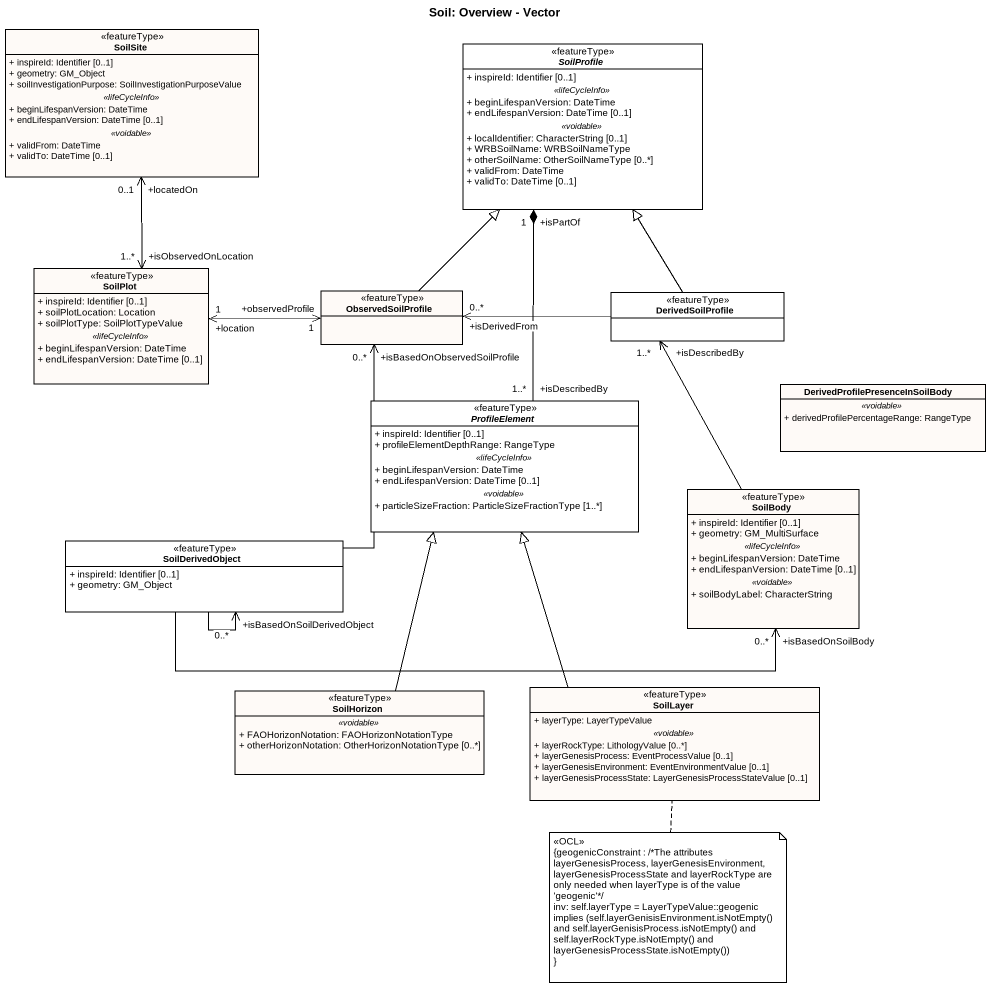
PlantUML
@startuml
title Soil: Overview - Vector
hide circle
hide empty members
skinparam classAttributeIconSize 0
class SoilSite <<featureType>> #FEFAF7 {
  + inspireId: Identifier [0..1]
  + geometry: GM_Object
  + soilInvestigationPurpose: SoilInvestigationPurposeValue
  .. <<lifeCycleInfo>> ..
  + beginLifespanVersion: DateTime
  + endLifespanVersion: DateTime [0..1]
  .. <<voidable>> ..
  + validFrom: DateTime
  + validTo: DateTime [0..1]
}
abstract class SoilProfile <<featureType>> {
  + inspireId: Identifier [0..1]
  .. <<lifeCycleInfo>> ..
  + beginLifespanVersion: DateTime
  + endLifespanVersion: DateTime [0..1]
  .. <<voidable>> ..
  + localIdentifier: CharacterString [0..1]
  + WRBSoilName: WRBSoilNameType
  + otherSoilName: OtherSoilNameType [0..*]
  + validFrom: DateTime
  + validTo: DateTime [0..1]
}
class SoilPlot <<featureType>> #FEFAF7 {
  + inspireId: Identifier [0..1]
  + soilPlotLocation: Location
  + soilPlotType: SoilPlotTypeValue
  .. <<lifeCycleInfo>> ..
  + beginLifespanVersion: DateTime
  + endLifespanVersion: DateTime [0..1]
}
class ObservedSoilProfile <<featureType>> #FEFAF7
class DerivedSoilProfile <<featureType>>
class "DerivedProfilePresenceInSoilBody" as DerivedProfilePresenceInSoil #FEFAF7 {
  .. <<voidable>> ..
  + derivedProfilePercentageRange: RangeType
}
abstract class ProfileElement <<featureType>> {
  + inspireId: Identifier [0..1]
  + profileElementDepthRange: RangeType
  .. <<lifeCycleInfo>> ..
  + beginLifespanVersion: DateTime
  + endLifespanVersion: DateTime [0..1]
  .. <<voidable>> ..
  + particleSizeFraction: ParticleSizeFractionType [1..*]
}
class SoilBody <<featureType>> #FEFAF7 {
  + inspireId: Identifier [0..1]
  + geometry: GM_MultiSurface
  .. <<lifeCycleInfo>> ..
  + beginLifespanVersion: DateTime
  + endLifespanVersion: DateTime [0..1]
  .. <<voidable>> ..
  + soilBodyLabel: CharacterString
}
class SoilDerivedObject <<featureType>> {
  + inspireId: Identifier [0..1]
  + geometry: GM_Object
}
class SoilHorizon <<featureType>> #FEFAF7 {
  .. <<voidable>> ..
  + FAOHorizonNotation: FAOHorizonNotationType
  + otherHorizonNotation: OtherHorizonNotationType [0..*]
}
class SoilLayer <<featureType>> #FEFAF7 {
  + layerType: LayerTypeValue
  .. <<voidable>> ..
  + layerRockType: LithologyValue [0..*]
  + layerGenesisProcess: EventProcessValue [0..1]
  + layerGenesisEnvironment: EventEnvironmentValue [0..1]
  + layerGenesisProcessState: LayerGenesisProcessStateValue [0..1]
}
SoilSite "+locatedOn\n0..1" <--> "+isObservedOnLocation\n1..*" SoilPlot
ObservedSoilProfile -up-|> SoilProfile
ObservedSoilProfile "+observedProfile\n1" <-left-> "+location\n1" SoilPlot
ObservedSoilProfile "+isDerivedFrom\n0..*" <-right- DerivedSoilProfile
DerivedSoilProfile -up-|> SoilProfile
ProfileElement "+isDescribedBy\n1..*" -up-* "+isPartOf\n1" SoilProfile
SoilBody -up-> "+isDescribedBy\n1..*" DerivedSoilProfile
SoilDerivedObject -up-> "+isBasedOnObservedSoilProfile\n0..*" ObservedSoilProfile
SoilDerivedObject -right-> "+isBasedOnSoilBody\n0..*" SoilBody
SoilDerivedObject --> "+isBasedOnSoilDerivedObject\n0..*" SoilDerivedObject
SoilHorizon -up-|> ProfileElement
SoilLayer -up-|> ProfileElement
note bottom of SoilLayer
  <<OCL>>
  {geogenicConstraint : /*The attributes layerGenesisProcess, layerGenesisEnvironment, layerGenesisProcessState and layerRockType are only needed when layerType is of the value 'geogenic'*/
  inv: self.layerType = LayerTypeValue::geogenic implies (self.layerGenisisEnvironment.isNotEmpty() and self.layerGenisisProcess.isNotEmpty() and self.layerRockType.isNotEmpty() and layerGenesisProcessState.isNotEmpty())
  ~}
end note
@enduml
